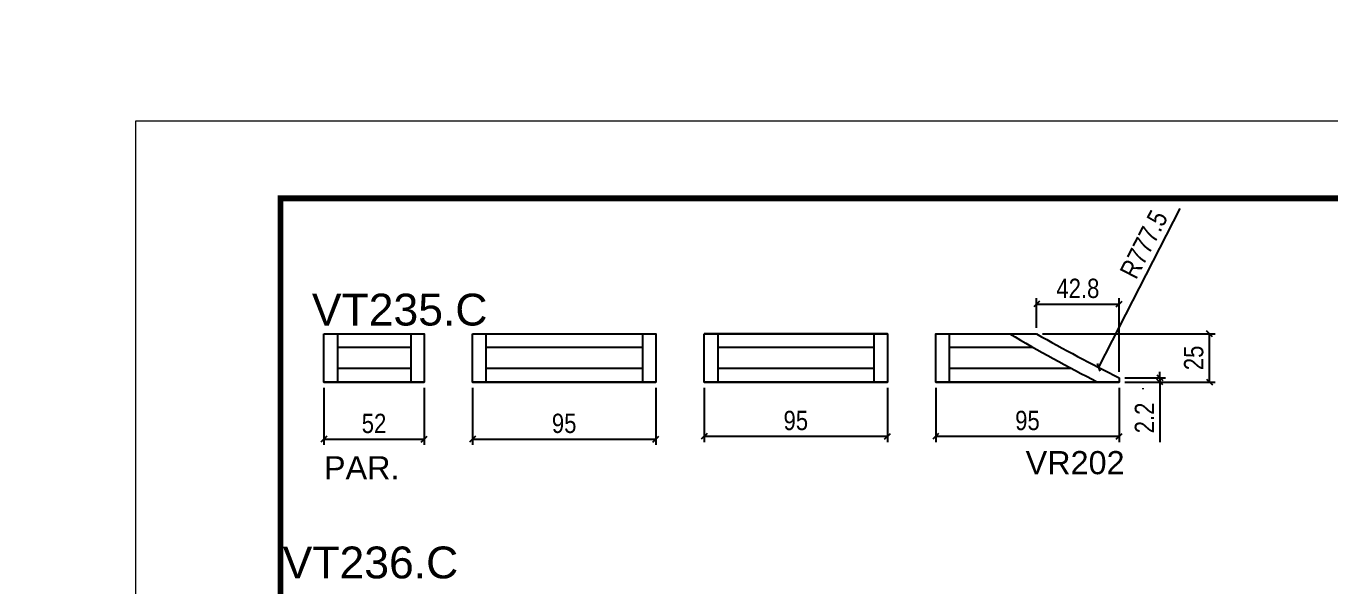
# Model space of a CAD drawing. Extents: x 5442 to 11695, y -218 to 3129.
# Drawn here: x 6984 to 7660, y 591 to 881 of the extents above; entities that cross this region are included whole.
import ezdxf

# ---------------------------------------------------------------- set-up
doc = ezdxf.new("R2010")
doc.units = 0
doc.linetypes.add('DASHED', pattern=[0.75, 0.5, -0.25])
for name, color, linetype in [('5', 5, 'Continuous'), ('Cotas', 1, 'Continuous'), ('NOMENCLATURA', 7, 'Continuous'), ('Painéis', 200, 'Continuous'), ('SARR_2.2x7', 40, 'Continuous')]:
    doc.layers.add(name, color=color, linetype=linetype)
for name, color, linetype, lineweight in [('Escoras', 2, 'Continuous', 25), ('Folhas', 255, 'Continuous', 9), ('SARRAFO DE PRESSAO', 251, 'DASHED', 9)]:
    doc.layers.add(name, color=color, linetype=linetype, lineweight=lineweight)
doc.styles.add('COTA TECNICA-50', font='techl___.ttf', dxfattribs={"height": 10})
doc.styles.get("Standard").update_dxf_attribs({"font": 'arial.ttf'})
doc.dimstyles.new('COTA PAINEL-50', dxfattribs={"dimtxt": 10, "dimasz": 3, "dimexe": 3, "dimexo": 3, "dimgap": 3, "dimtad": 1, "dimdec": 1, "dimzin": 12, "dimdsep": 46, "dimtxsty": 'COTA TECNICA-50', "dimblk1": 'OBLIQUE', "dimblk2": 'OBLIQUE', "dimsah": 1, "dimcen": 0.9, "dimclrd": 4, "dimclre": 4, "dimclrt": 240, "dimadec": 1, "dimazin": 3, "dimtfac": 1, "dimtdec": 1, "dimtmove": 0, "dimatfit": 3, "dimfxl": 1, "dimtolj": 1, "dimtzin": 12, "dimarcsym": 0})

# ---------------------------------------------------------------- blocks, each defined once
blk = doc.blocks.new('9999999999')
at = {"layer": 'Folhas'}
blk.add_lwpolyline([(98138.98, 34190.21), (99623.98, 34190.21), (99623.98, 35240.21), (98138.98, 35240.21)], close=True, dxfattribs=at)
at = {"layer": 'Folhas', "color": 30, "const_width": 3}
blk.add_lwpolyline([(98213.98, 34230.21), (99583.98, 34230.21), (99583.98, 35200.21), (98213.98, 35200.21)], close=True, dxfattribs=at)
blk = doc.blocks.new('_Oblique')
at = {"color": 0, "linetype": 'ByBlock', "lineweight": -2}
blk.add_line((-0.5, -0.5), (0.5, 0.5), dxfattribs=at)
blk = doc.blocks.new('*D1398')
at = {"layer": 'Cotas', "color": 4, "linetype": 'ByBlock', "lineweight": -2, "transparency": 16777216}
for p, q in [((7137.84, 693.72), (7137.84, 664.09)), ((7189.84, 693.72), (7189.84, 664.09)), ((7137.84, 667.09), (7189.84, 667.09))]:
    blk.add_line(p, q, dxfattribs=at)
at = {"layer": 'Defpoints', "color": 0, "linetype": 'ByBlock', "transparency": 16777216}
for p in [(7137.84, 696.72), (7189.84, 696.72), (7189.84, 667.09)]:
    blk.add_point(p, dxfattribs=at)
at = {"layer": 'Cotas', "color": 4, "linetype": 'ByBlock', "lineweight": -2, "transparency": 16777216, "xscale": 3, "yscale": 3, "zscale": 3, "rotation": 180}
blk.add_blockref('_Oblique', (7137.84, 667.09), dxfattribs=at)
at = {"layer": 'Cotas', "color": 4, "linetype": 'ByBlock', "lineweight": -2, "transparency": 16777216, "xscale": 3, "yscale": 3, "zscale": 3}
blk.add_blockref('_Oblique', (7189.84, 667.09), dxfattribs=at)
at = {"layer": 'Cotas', "color": 240, "linetype": 'ByBlock', "transparency": 16777216, "insert": (7163.84, 675.2), "char_height": 10, "attachment_point": 5, "style": 'COTA TECNICA-50'}
blk.add_mtext('\\A1;52', dxfattribs=at)
blk = doc.blocks.new('*D1399')
at = {"layer": 'Cotas', "color": 4, "linetype": 'ByBlock', "lineweight": -2, "transparency": 16777216}
for p, q in [((7214.84, 693.72), (7214.84, 664.09)), ((7309.84, 693.72), (7309.84, 664.09)), ((7214.84, 667.09), (7309.84, 667.09))]:
    blk.add_line(p, q, dxfattribs=at)
at = {"layer": 'Defpoints', "color": 0, "linetype": 'ByBlock', "transparency": 16777216}
for p in [(7214.84, 696.72), (7309.84, 696.72), (7309.84, 667.09)]:
    blk.add_point(p, dxfattribs=at)
at = {"layer": 'Cotas', "color": 4, "linetype": 'ByBlock', "lineweight": -2, "transparency": 16777216, "xscale": 3, "yscale": 3, "zscale": 3, "rotation": 180}
blk.add_blockref('_Oblique', (7214.84, 667.09), dxfattribs=at)
at = {"layer": 'Cotas', "color": 4, "linetype": 'ByBlock', "lineweight": -2, "transparency": 16777216, "xscale": 3, "yscale": 3, "zscale": 3}
blk.add_blockref('_Oblique', (7309.84, 667.09), dxfattribs=at)
at = {"layer": 'Cotas', "color": 240, "linetype": 'ByBlock', "transparency": 16777216, "insert": (7262.34, 675.23), "char_height": 10, "attachment_point": 5, "style": 'COTA TECNICA-50'}
blk.add_mtext('\\A1;95', dxfattribs=at)
blk = doc.blocks.new('*D1400')
at = {"layer": 'Cotas', "color": 4, "linetype": 'ByBlock', "lineweight": -2, "transparency": 16777216}
for p, q in [((7334.84, 693.72), (7334.84, 665.59)), ((7429.84, 693.72), (7429.84, 665.59)), ((7334.84, 668.59), (7429.84, 668.59))]:
    blk.add_line(p, q, dxfattribs=at)
at = {"layer": 'Defpoints', "color": 0, "linetype": 'ByBlock', "transparency": 16777216}
for p in [(7334.84, 696.72), (7429.84, 696.72), (7429.84, 668.59)]:
    blk.add_point(p, dxfattribs=at)
at = {"layer": 'Cotas', "color": 4, "linetype": 'ByBlock', "lineweight": -2, "transparency": 16777216, "xscale": 3, "yscale": 3, "zscale": 3, "rotation": 180}
blk.add_blockref('_Oblique', (7334.84, 668.59), dxfattribs=at)
at = {"layer": 'Cotas', "color": 4, "linetype": 'ByBlock', "lineweight": -2, "transparency": 16777216, "xscale": 3, "yscale": 3, "zscale": 3}
blk.add_blockref('_Oblique', (7429.84, 668.59), dxfattribs=at)
at = {"layer": 'Cotas', "color": 240, "linetype": 'ByBlock', "transparency": 16777216, "insert": (7382.34, 676.73), "char_height": 10, "attachment_point": 5, "style": 'COTA TECNICA-50'}
blk.add_mtext('\\A1;95', dxfattribs=at)
blk = doc.blocks.new('*D1401')
at = {"layer": 'Cotas', "color": 4, "linetype": 'ByBlock', "lineweight": -2, "transparency": 16777216}
for p, q in [((7454.84, 693.72), (7454.84, 665.59)), ((7549.84, 693.72), (7549.84, 665.59)), ((7454.84, 668.59), (7549.84, 668.59))]:
    blk.add_line(p, q, dxfattribs=at)
at = {"layer": 'Defpoints', "color": 0, "linetype": 'ByBlock', "transparency": 16777216}
for p in [(7454.84, 696.72), (7549.84, 696.72), (7549.84, 668.59)]:
    blk.add_point(p, dxfattribs=at)
at = {"layer": 'Cotas', "color": 4, "linetype": 'ByBlock', "lineweight": -2, "transparency": 16777216, "xscale": 3, "yscale": 3, "zscale": 3, "rotation": 180}
blk.add_blockref('_Oblique', (7454.84, 668.59), dxfattribs=at)
at = {"layer": 'Cotas', "color": 4, "linetype": 'ByBlock', "lineweight": -2, "transparency": 16777216, "xscale": 3, "yscale": 3, "zscale": 3}
blk.add_blockref('_Oblique', (7549.84, 668.59), dxfattribs=at)
at = {"layer": 'Cotas', "color": 240, "linetype": 'ByBlock', "transparency": 16777216, "insert": (7502.34, 676.73), "char_height": 10, "attachment_point": 5, "style": 'COTA TECNICA-50'}
blk.add_mtext('\\A1;95', dxfattribs=at)
blk = doc.blocks.new('*D1402')
at = {"layer": 'Cotas', "color": 4, "linetype": 'ByBlock', "lineweight": -2, "transparency": 16777216}
for p, q in [((7552.84, 698.97), (7573.92, 698.97)), ((7552.84, 696.72), (7573.92, 696.72)), ((7570.92, 698.97), (7570.92, 701.97)), ((7570.92, 698.97), (7570.92, 696.72)), ((7570.92, 696.72), (7570.92, 665.49))]:
    blk.add_line(p, q, dxfattribs=at)
at = {"layer": 'Defpoints', "color": 0, "linetype": 'ByBlock', "transparency": 16777216}
for p in [(7549.84, 698.97), (7549.84, 696.72), (7570.92, 696.72)]:
    blk.add_point(p, dxfattribs=at)
at = {"layer": 'Cotas', "color": 4, "linetype": 'ByBlock', "lineweight": -2, "transparency": 16777216, "xscale": 3, "yscale": 3, "zscale": 3}
for p, rotation in [((7570.92, 698.97), 270), ((7570.92, 696.72), 90)]:
    blk.add_blockref('_Oblique', p, dxfattribs=dict(at, rotation=rotation))
at = {"layer": 'Cotas', "color": 240, "linetype": 'ByBlock', "transparency": 16777216, "insert": (7562.92, 678.11), "char_height": 10, "attachment_point": 5, "rotation": 90, "style": 'COTA TECNICA-50'}
blk.add_mtext('\\A1;2.2', dxfattribs=at)
blk = doc.blocks.new('*D1403')
at = {"layer": 'Cotas', "color": 4, "linetype": 'ByBlock', "lineweight": -2, "transparency": 16777216}
for p, q in [((7510.06, 721.72), (7599.61, 721.72)), ((7596.61, 696.72), (7596.61, 721.72)), ((7552.84, 696.72), (7599.61, 696.72))]:
    blk.add_line(p, q, dxfattribs=at)
at = {"layer": 'Defpoints', "color": 0, "linetype": 'ByBlock', "transparency": 16777216}
for p in [(7507.06, 721.72), (7596.61, 721.72), (7549.84, 696.72)]:
    blk.add_point(p, dxfattribs=at)
at = {"layer": 'Cotas', "color": 4, "linetype": 'ByBlock', "lineweight": -2, "transparency": 16777216, "xscale": 3, "yscale": 3, "zscale": 3}
for p, rotation in [((7596.61, 721.72), 90), ((7596.61, 696.72), 270)]:
    blk.add_blockref('_Oblique', p, dxfattribs=dict(at, rotation=rotation))
at = {"layer": 'Cotas', "color": 240, "linetype": 'ByBlock', "transparency": 16777216, "insert": (7588.5, 709.22), "char_height": 10, "attachment_point": 5, "rotation": 90, "style": 'COTA TECNICA-50'}
blk.add_mtext('\\A1;25', dxfattribs=at)
blk = doc.blocks.new('*D1110')
at = {"layer": 'Cotas', "color": 4, "linetype": 'ByBlock', "lineweight": -2, "transparency": 16777216}
for p, q in [((7507.06, 724.72), (7507.06, 740.11)), ((7507.06, 737.11), (7549.84, 737.11)), ((7549.84, 701.97), (7549.84, 740.11))]:
    blk.add_line(p, q, dxfattribs=at)
at = {"layer": 'Defpoints', "color": 0, "linetype": 'ByBlock', "transparency": 16777216}
for p in [(7549.84, 737.11), (7507.06, 721.72), (7549.84, 698.97)]:
    blk.add_point(p, dxfattribs=at)
at = {"layer": 'Cotas', "color": 4, "linetype": 'ByBlock', "lineweight": -2, "transparency": 16777216, "xscale": 3, "yscale": 3, "zscale": 3, "rotation": 180}
blk.add_blockref('_Oblique', (7507.06, 737.11), dxfattribs=at)
at = {"layer": 'Cotas', "color": 4, "linetype": 'ByBlock', "lineweight": -2, "transparency": 16777216, "xscale": 3, "yscale": 3, "zscale": 3}
blk.add_blockref('_Oblique', (7549.84, 737.11), dxfattribs=at)
at = {"layer": 'Cotas', "color": 240, "linetype": 'ByBlock', "transparency": 16777216, "insert": (7528.45, 745.2), "char_height": 10, "attachment_point": 5, "style": 'COTA TECNICA-50'}
blk.add_mtext('\\A1;42.8', dxfattribs=at)
blk = doc.blocks.new('*D1366')
at = {"layer": 'Defpoints', "color": 0, "linetype": 'ByBlock', "transparency": 16777216}
for p in [(6806.02, 754.35), (7434.49, 296.67)]:
    blk.add_point(p, dxfattribs=at)
at = {"layer": 'Escoras', "color": 4, "linetype": 'ByBlock', "lineweight": -2, "transparency": 16777216}
blk.add_line((6878, 701.93), (6806.02, 754.35), dxfattribs=at)
at = {"layer": 'Escoras', "color": 4, "linetype": 'ByBlock', "lineweight": -2, "transparency": 16777216, "xscale": 3, "yscale": 3, "zscale": 3, "rotation": 143.9361923024424}
blk.add_blockref('_Oblique', (6806.02, 754.35), dxfattribs=at)
at = {"layer": 'Escoras', "color": 240, "linetype": 'ByBlock', "transparency": 16777216, "insert": (6862.57, 723.2), "char_height": 10, "attachment_point": 5, "rotation": 323.93619, "style": 'COTA TECNICA-50'}
blk.add_mtext('\\A1;R777.5', dxfattribs=at)
blk = doc.blocks.new('*D1374')
at = {"layer": 'Defpoints', "color": 0, "linetype": 'ByBlock', "transparency": 16777216}
for p in [(7893.32, 1396.45), (7539.14, 704.34)]:
    blk.add_point(p, dxfattribs=at)
at = {"layer": 'Escoras', "color": 4, "linetype": 'ByBlock', "lineweight": -2, "transparency": 16777216}
blk.add_line((7581.25, 786.61), (7539.14, 704.34), dxfattribs=at)
at = {"layer": 'Escoras', "color": 4, "linetype": 'ByBlock', "lineweight": -2, "transparency": 16777216, "xscale": 3, "yscale": 3, "zscale": 3, "rotation": 242.8997000150883}
blk.add_blockref('_Oblique', (7539.14, 704.34), dxfattribs=at)
at = {"layer": 'Escoras', "color": 240, "linetype": 'ByBlock', "transparency": 16777216, "insert": (7562.64, 768.06), "char_height": 10, "attachment_point": 5, "rotation": 62.8997, "style": 'COTA TECNICA-50'}
blk.add_mtext('\\A1;R777.5', dxfattribs=at)

msp = doc.modelspace()

# ---------------------------------------------------------------- linework, layer by layer
at = {"layer": 'Painéis', "linetype": 'Continuous'}
for p, q in [((7137.84, 721.72), (7189.84, 721.72)), ((7214.84, 721.72), (7309.84, 721.72)), ((7429.84, 721.72), (7334.84, 721.72)), ((7454.84, 721.72), (7507.06, 721.72)), ((7137.84, 696.72), (7189.84, 696.72)), ((7214.84, 696.72), (7309.84, 696.72)), ((7334.84, 696.72), (7429.84, 696.72)), ((7454.84, 696.72), (7549.84, 696.72)), ((7562.34, 692.95), (7562.34, 693.59))]:
    msp.add_line(p, q, dxfattribs=at)
for points in [[(7137.84, 721.72), (7189.84, 721.72), (7189.84, 696.72), (7137.84, 696.72)], [(7214.84, 721.72), (7309.84, 721.72), (7309.84, 696.72), (7214.84, 696.72)], [(7334.86, 721.74), (7429.84, 721.74), (7429.84, 696.72), (7334.86, 696.72)]]:
    msp.add_lwpolyline(points, close=True, dxfattribs=at)
msp.add_lwpolyline([(7549.84, 698.97), (7549.84, 696.72), (7454.84, 696.72), (7454.84, 721.72), (7507.06, 721.72)], dxfattribs=at)
msp.add_arc((7893.32, 1396.45), 777.47, 240.2103, 243.78186, dxfattribs=at)
at = {"layer": 'SARR_2.2x7', "linetype": 'Continuous'}
for p, q in [((7144.84, 721.72), (7144.84, 696.72)), ((7182.84, 721.72), (7182.84, 696.72)), ((7221.84, 721.72), (7221.84, 696.72)), ((7302.84, 721.72), (7302.84, 696.72)), ((7341.86, 721.72), (7341.86, 696.72)), ((7422.84, 721.74), (7422.84, 696.72)), ((7461.84, 721.72), (7461.84, 696.72)), ((7144.84, 714.72), (7182.84, 714.72)), ((7221.84, 714.72), (7302.84, 714.72)), ((7341.86, 714.72), (7422.84, 714.72)), ((7461.84, 714.72), (7505.2, 714.72)), ((7182.84, 703.72), (7144.84, 703.72)), ((7302.84, 703.72), (7221.84, 703.72)), ((7422.84, 703.72), (7341.86, 703.72)), ((7525.19, 703.72), (7461.84, 703.72))]:
    msp.add_line(p, q, dxfattribs=at)
msp.add_arc((7893.32, 1396.45), 784.47, 239.32901, 243.12305, dxfattribs=at)

# ---------------------------------------------------------------- block references
at = {"layer": 'SARRAFO DE PRESSAO', "color": 6, "linetype": 'ByBlock'}
msp.add_blockref('9999999999', (-91098.62, -34408.31), dxfattribs=at)

# ---------------------------------------------------------------- texts
at = {"layer": '5', "linetype": 'Continuous'}
for s, p in [('PAR.', (7137.92, 646.28)), ('VR202', (7501.39, 648.93))]:
    msp.add_text(s, height=12, rotation=359.99996, dxfattribs=at).set_placement(p)
at = {"layer": 'NOMENCLATURA', "linetype": 'Continuous'}
for s, p in [('VT235.C', (7131.65, 726)), ('VT236.C', (7116.52, 594.95))]:
    msp.add_text(s, height=16.5, dxfattribs=at).set_placement(p)

# ---------------------------------------------------------------- dimensions: what is measured, and where the dimension line sits
at = {"layer": 'Cotas', "linetype": 'ByBlock'}
for base, p1, p2, picture, middle in [((7549.84, 737.11), (7507.06, 721.72), (7549.84, 698.97), '*D1110', (7528.45, 745.2)), ((7189.84, 667.09), (7137.84, 696.72), (7189.84, 696.72), '*D1398', (7163.84, 675.2)), ((7309.84, 667.09), (7214.84, 696.72), (7309.84, 696.72), '*D1399', (7262.34, 675.23)), ((7429.84, 668.59), (7334.84, 696.72), (7429.84, 696.72), '*D1400', (7382.34, 676.73)), ((7549.84, 668.59), (7454.84, 696.72), (7549.84, 696.72), '*D1401', (7502.34, 676.73))]:
    dim = msp.add_linear_dim(base=base, p1=p1, p2=p2, dimstyle='COTA PAINEL-50', override={"dimarcsym": 1}, dxfattribs=at)
    dim.commit()
    dim.dimension.update_dxf_attribs({"geometry": picture, "text_midpoint": middle})
for base, p1, p2, picture, middle in [((7596.61, 721.72), (7549.84, 696.72), (7507.06, 721.72), '*D1403', (7588.5, 709.22)), ((7570.9155, 696.7182), (7549.841, 698.9666), (7549.841, 696.7182), '*D1402', (7562.9155, 678.1056))]:
    dim = msp.add_linear_dim(base=base, p1=p1, p2=p2, angle=90, dimstyle='COTA PAINEL-50', override={"dimarcsym": 1}, dxfattribs=at)
    dim.commit()
    dim.dimension.update_dxf_attribs({"geometry": picture, "text_midpoint": middle})
at = {"layer": 'Escoras', "linetype": 'ByBlock'}
for center, mpoint, picture, middle in [((7893.32, 1396.45), (7539.14, 704.34), '*D1374', (7569.86, 764.37)), ((7434.49, 296.67), (6806.02, 754.35), '*D1366', (6857.8, 716.64))]:
    dim = msp.add_radius_dim(center=center, mpoint=mpoint, dimstyle='COTA PAINEL-50', override={"dimarcsym": 1}, dxfattribs=at)
    dim.commit()
    dim.dimension.update_dxf_attribs({"geometry": picture, "text_midpoint": middle, "dimtype": 164})

doc.saveas('drawing.dxf')
